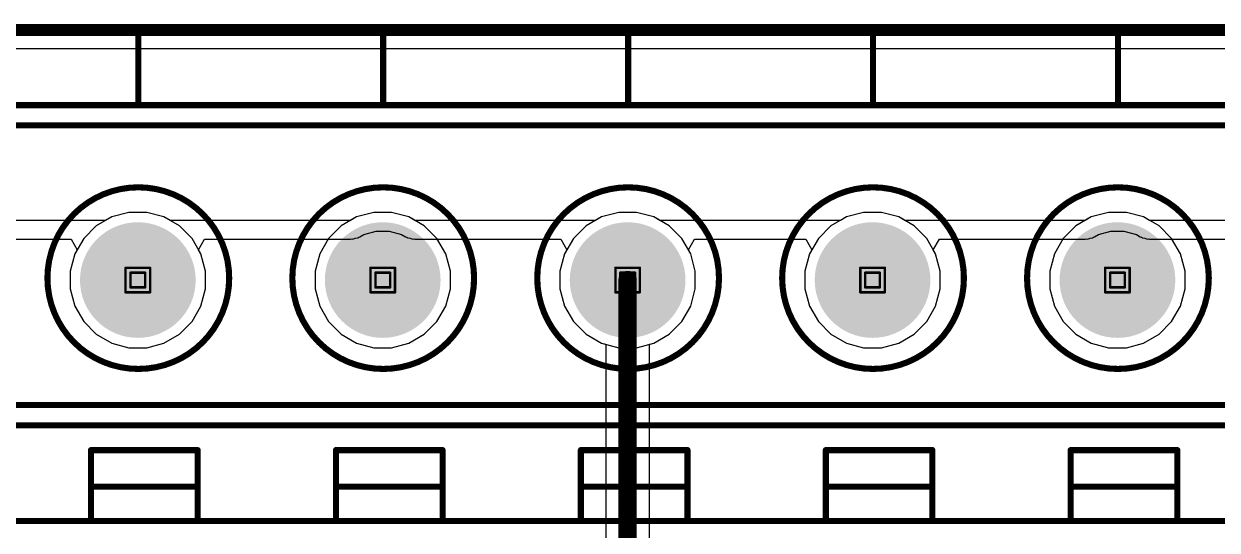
# Model space of a CAD drawing. Header units: inches. Extents: x -11 to 5379, y 0 to 5429.
# Drawn here: x 120.12 to 144.87, y 99.62 to 110.13 of the extents above; entities that cross this region are included whole.
import ezdxf

# ---------------------------------------------------------------- set-up
doc = ezdxf.new("R2010")
doc.units = ezdxf.units.IN
for name, color, linetype in [('Board Outline', 216, 'Continuous'), ('Bottom Layer', 5, 'Continuous'), ('Bottom Solder', 6, 'Continuous'), ('Drill Drawing', 1, 'Continuous'), ('GND', 16, 'Continuous'), ('Multi-Layer', 9, 'Continuous'), ('Pad Holes', 156, 'Continuous'), ('PWR', 76, 'Continuous'), ('Top Layer', 1, 'Continuous'), ('Top Overlay', 2, 'Continuous'), ('Top Solder', 216, 'Continuous')]:
    doc.layers.add(name, color=color, linetype=linetype)

# ---------------------------------------------------------------- blocks, each defined once
blk = doc.blocks.new('DB128V_5_08_12P_GN_S_73')
at = {"layer": 'Bottom Layer'}
h = blk.add_hatch(color=5, dxfattribs=at)
edge = h.paths.add_edge_path()
edge.add_arc((-17.78, 0), 1.15, 0, 360)
h = blk.add_hatch(color=5, dxfattribs=at)
edge = h.paths.add_edge_path()
edge.add_arc((-12.7, 0), 1.15, 0, 360)
h = blk.add_hatch(color=5, dxfattribs=at)
edge = h.paths.add_edge_path()
edge.add_arc((-7.62, 0), 1.15, 0, 360)
h = blk.add_hatch(color=5, dxfattribs=at)
edge = h.paths.add_edge_path()
edge.add_arc((-2.54, 0), 1.15, 0, 360)
h = blk.add_hatch(color=5, dxfattribs=at)
edge = h.paths.add_edge_path()
edge.add_arc((2.54, 0), 1.15, 0, 360)
at = {"layer": 'Bottom Solder'}
h = blk.add_hatch(color=6, dxfattribs=at)
edge = h.paths.add_edge_path()
edge.add_arc((-17.78, 0), 1.2, 0, 360)
h = blk.add_hatch(color=6, dxfattribs=at)
edge = h.paths.add_edge_path()
edge.add_arc((-12.7, 0), 1.2, 0, 360)
h = blk.add_hatch(color=6, dxfattribs=at)
edge = h.paths.add_edge_path()
edge.add_arc((-7.62, 0), 1.2, 0, 360)
h = blk.add_hatch(color=6, dxfattribs=at)
edge = h.paths.add_edge_path()
edge.add_arc((-2.54, 0), 1.2, 0, 360)
h = blk.add_hatch(color=6, dxfattribs=at)
edge = h.paths.add_edge_path()
edge.add_arc((2.54, 0), 1.2, 0, 360)
at = {"layer": 'GND'}
h = blk.add_hatch(color=16, dxfattribs=at)
edge = h.paths.add_edge_path()
edge.add_arc((-17.78, 0), 1.15, 0, 360)
h = blk.add_hatch(color=16, dxfattribs=at)
edge = h.paths.add_edge_path()
edge.add_arc((-12.7, 0), 1.15, 0, 360)
h = blk.add_hatch(color=16, dxfattribs=at)
edge = h.paths.add_edge_path()
edge.add_arc((-7.62, 0), 1.15, 0, 360)
h = blk.add_hatch(color=16, dxfattribs=at)
edge = h.paths.add_edge_path()
edge.add_arc((-2.54, 0), 1.15, 0, 360)
h = blk.add_hatch(color=16, dxfattribs=at)
edge = h.paths.add_edge_path()
edge.add_arc((2.54, 0), 1.15, 0, 360)
at = {"layer": 'Multi-Layer'}
h = blk.add_hatch(color=9, dxfattribs=at)
edge = h.paths.add_edge_path()
edge.add_arc((-17.78, 0), 1.15, 0, 360)
h = blk.add_hatch(color=9, dxfattribs=at)
edge = h.paths.add_edge_path()
edge.add_arc((-12.7, 0), 1.15, 0, 360)
h = blk.add_hatch(color=9, dxfattribs=at)
edge = h.paths.add_edge_path()
edge.add_arc((-7.62, 0), 1.15, 0, 360)
h = blk.add_hatch(color=9, dxfattribs=at)
edge = h.paths.add_edge_path()
edge.add_arc((-2.54, 0), 1.15, 0, 360)
h = blk.add_hatch(color=9, dxfattribs=at)
edge = h.paths.add_edge_path()
edge.add_arc((2.54, 0), 1.15, 0, 360)
at = {"layer": 'Pad Holes'}
h = blk.add_hatch(color=7, dxfattribs=at)
edge = h.paths.add_edge_path()
edge.add_arc((-17.78, 0), 0.75, 0, 360)
h = blk.add_hatch(color=7, dxfattribs=at)
edge = h.paths.add_edge_path()
edge.add_arc((-12.7, 0), 0.75, 0, 360)
h = blk.add_hatch(color=7, dxfattribs=at)
edge = h.paths.add_edge_path()
edge.add_arc((-7.62, 0), 0.75, 0, 360)
h = blk.add_hatch(color=7, dxfattribs=at)
edge = h.paths.add_edge_path()
edge.add_arc((-2.54, 0), 0.75, 0, 360)
h = blk.add_hatch(color=7, dxfattribs=at)
edge = h.paths.add_edge_path()
edge.add_arc((2.54, 0), 0.75, 0, 360)
at = {"layer": 'PWR'}
h = blk.add_hatch(color=76, dxfattribs=at)
edge = h.paths.add_edge_path()
edge.add_arc((-17.78, 0), 1.15, 0, 360)
h = blk.add_hatch(color=76, dxfattribs=at)
edge = h.paths.add_edge_path()
edge.add_arc((-12.7, 0), 1.15, 0, 360)
h = blk.add_hatch(color=76, dxfattribs=at)
edge = h.paths.add_edge_path()
edge.add_arc((-7.62, 0), 1.15, 0, 360)
h = blk.add_hatch(color=76, dxfattribs=at)
edge = h.paths.add_edge_path()
edge.add_arc((-2.54, 0), 1.15, 0, 360)
h = blk.add_hatch(color=76, dxfattribs=at)
edge = h.paths.add_edge_path()
edge.add_arc((2.54, 0), 1.15, 0, 360)
at = {"layer": 'Top Layer'}
h = blk.add_hatch(color=1, dxfattribs=at)
edge = h.paths.add_edge_path()
edge.add_arc((-17.78, 0), 1.15, 0, 360)
h = blk.add_hatch(color=1, dxfattribs=at)
edge = h.paths.add_edge_path()
edge.add_arc((-12.7, 0), 1.15, 0, 360)
h = blk.add_hatch(color=1, dxfattribs=at)
edge = h.paths.add_edge_path()
edge.add_arc((-7.62, 0), 1.15, 0, 360)
h = blk.add_hatch(color=1, dxfattribs=at)
edge = h.paths.add_edge_path()
edge.add_arc((-2.54, 0), 1.15, 0, 360)
h = blk.add_hatch(color=1, dxfattribs=at)
edge = h.paths.add_edge_path()
edge.add_arc((2.54, 0), 1.15, 0, 360)
at = {"layer": 'Top Solder'}
h = blk.add_hatch(color=216, dxfattribs=at)
edge = h.paths.add_edge_path()
edge.add_arc((-17.78, 0), 1.2, 0, 360)
h = blk.add_hatch(color=216, dxfattribs=at)
edge = h.paths.add_edge_path()
edge.add_arc((-12.7, 0), 1.2, 0, 360)
h = blk.add_hatch(color=216, dxfattribs=at)
edge = h.paths.add_edge_path()
edge.add_arc((-7.62, 0), 1.2, 0, 360)
h = blk.add_hatch(color=216, dxfattribs=at)
edge = h.paths.add_edge_path()
edge.add_arc((-2.54, 0), 1.2, 0, 360)
h = blk.add_hatch(color=216, dxfattribs=at)
edge = h.paths.add_edge_path()
edge.add_arc((2.54, 0), 1.2, 0, 360)
at = {"layer": 'Top Overlay'}
for points in [[(-30.48, 5.2, 0.127, 0.127, 0), (30.48, 5.2, 0.127, 0.127, 0)], [(-17.77, 3.632, 0.127, 0.127, 0), (-17.77, 5.19, 0.127, 0.127, 0)], [(-12.69, 3.632, 0.127, 0.127, 0), (-12.69, 5.19, 0.127, 0.127, 0)], [(-7.61, 3.632, 0.127, 0.127, 0), (-7.61, 5.19, 0.127, 0.127, 0)], [(-2.53, 3.632, 0.127, 0.127, 0), (-2.53, 5.19, 0.127, 0.127, 0)], [(2.55, 3.632, 0.127, 0.127, 0), (2.55, 5.19, 0.127, 0.127, 0)], [(-30.48, 3.631, 0.127, 0.127, 0), (30.48, 3.631, 0.127, 0.127, 0)], [(-30.48, 3.21, 0.127, 0.127, 0), (30.48, 3.21, 0.127, 0.127, 0)], [(-30.48, -2.593, 0.127, 0.127, 0), (0.44, -2.593, 0.127, 0.127, 0)], [(0.44, -2.593, 0.127, 0.127, 0), (30.44, -2.593, 0.127, 0.127, 0)], [(-30.48, -3.017, 0.127, 0.127, 0), (0.44, -3.017, 0.127, 0.127, 0)], [(0.44, -3.017, 0.127, 0.127, 0), (30.44, -3.017, 0.127, 0.127, 0)], [(-18.75, -3.53, 0.127, 0.127, 0), (-16.539, -3.53, 0.127, 0.127, 0)], [(-18.75, -5, 0.127, 0.127, 0), (-18.75, -3.53, 0.127, 0.127, 0)], [(-16.539, -5, 0.127, 0.127, 0), (-16.539, -3.53, 0.127, 0.127, 0)], [(-13.67, -3.53, 0.127, 0.127, 0), (-11.459, -3.53, 0.127, 0.127, 0)], [(-13.67, -5, 0.127, 0.127, 0), (-13.67, -3.53, 0.127, 0.127, 0)], [(-11.459, -5, 0.127, 0.127, 0), (-11.459, -3.53, 0.127, 0.127, 0)], [(-8.59, -3.53, 0.127, 0.127, 0), (-6.379, -3.53, 0.127, 0.127, 0)], [(-8.59, -5, 0.127, 0.127, 0), (-8.59, -3.53, 0.127, 0.127, 0)], [(-6.379, -5, 0.127, 0.127, 0), (-6.379, -3.53, 0.127, 0.127, 0)], [(-3.51, -3.53, 0.127, 0.127, 0), (-1.299, -3.53, 0.127, 0.127, 0)], [(-3.51, -5, 0.127, 0.127, 0), (-3.51, -3.53, 0.127, 0.127, 0)], [(-1.299, -5, 0.127, 0.127, 0), (-1.299, -3.53, 0.127, 0.127, 0)], [(1.57, -3.53, 0.127, 0.127, 0), (3.781, -3.53, 0.127, 0.127, 0)], [(1.57, -5, 0.127, 0.127, 0), (1.57, -3.53, 0.127, 0.127, 0)], [(3.781, -5, 0.127, 0.127, 0), (3.781, -3.53, 0.127, 0.127, 0)], [(-18.75, -4.287, 0.127, 0.127, 0), (-16.539, -4.287, 0.127, 0.127, 0)], [(-13.67, -4.287, 0.127, 0.127, 0), (-11.459, -4.287, 0.127, 0.127, 0)], [(-8.59, -4.287, 0.127, 0.127, 0), (-6.379, -4.287, 0.127, 0.127, 0)], [(-3.51, -4.287, 0.127, 0.127, 0), (-1.299, -4.287, 0.127, 0.127, 0)], [(1.57, -4.287, 0.127, 0.127, 0), (3.781, -4.287, 0.127, 0.127, 0)], [(-30.48, -5, 0.127, 0.127, 0), (30.48, -5, 0.127, 0.127, 0)]]:
    blk.add_lwpolyline(points, format="xyseb", dxfattribs=at)
for points in [[(-17.802, 5.19, 0.0635, 0.0635, 1), (-17.738, 5.19, 0.0635, 0.0635, 1)], [(-12.722, 5.19, 0.0635, 0.0635, 1), (-12.658, 5.19, 0.0635, 0.0635, 1)], [(-7.642, 5.19, 0.0635, 0.0635, 1), (-7.578, 5.19, 0.0635, 0.0635, 1)], [(-2.562, 5.19, 0.0635, 0.0635, 1), (-2.498, 5.19, 0.0635, 0.0635, 1)], [(2.518, 5.19, 0.0635, 0.0635, 1), (2.582, 5.19, 0.0635, 0.0635, 1)], [(-17.802, 3.632, 0.0635, 0.0635, 1), (-17.738, 3.632, 0.0635, 0.0635, 1)], [(-12.722, 3.632, 0.0635, 0.0635, 1), (-12.658, 3.632, 0.0635, 0.0635, 1)], [(-7.642, 3.632, 0.0635, 0.0635, 1), (-7.578, 3.632, 0.0635, 0.0635, 1)], [(-2.562, 3.632, 0.0635, 0.0635, 1), (-2.498, 3.632, 0.0635, 0.0635, 1)], [(2.518, 3.632, 0.0635, 0.0635, 1), (2.582, 3.632, 0.0635, 0.0635, 1)], [(-15.885, 0.04, 0.127, 0.127, 1), (-19.655, 0.04, 0.127, 0.127, 1)], [(-10.805, 0.04, 0.127, 0.127, 1), (-14.575, 0.04, 0.127, 0.127, 1)], [(-5.725, 0.04, 0.127, 0.127, 1), (-9.495, 0.04, 0.127, 0.127, 1)], [(-0.645, 0.04, 0.127, 0.127, 1), (-4.415, 0.04, 0.127, 0.127, 1)], [(4.435, 0.04, 0.127, 0.127, 1), (0.665, 0.04, 0.127, 0.127, 1)], [(-19.687, 0.04, 0.0635, 0.0635, 1), (-19.624, 0.04, 0.0635, 0.0635, 1)], [(-15.917, 0.04, 0.0635, 0.0635, 1), (-15.853, 0.04, 0.0635, 0.0635, 1)], [(-14.607, 0.04, 0.0635, 0.0635, 1), (-14.544, 0.04, 0.0635, 0.0635, 1)], [(-10.837, 0.04, 0.0635, 0.0635, 1), (-10.773, 0.04, 0.0635, 0.0635, 1)], [(-9.527, 0.04, 0.0635, 0.0635, 1), (-9.464, 0.04, 0.0635, 0.0635, 1)], [(-5.757, 0.04, 0.0635, 0.0635, 1), (-5.693, 0.04, 0.0635, 0.0635, 1)], [(-4.447, 0.04, 0.0635, 0.0635, 1), (-4.384, 0.04, 0.0635, 0.0635, 1)], [(-0.677, 0.04, 0.0635, 0.0635, 1), (-0.613, 0.04, 0.0635, 0.0635, 1)], [(0.633, 0.04, 0.0635, 0.0635, 1), (0.696, 0.04, 0.0635, 0.0635, 1)], [(4.403, 0.04, 0.0635, 0.0635, 1), (4.467, 0.04, 0.0635, 0.0635, 1)], [(0.408, -2.593, 0.0635, 0.0635, 1), (0.472, -2.593, 0.0635, 0.0635, 1)], [(0.408, -2.593, 0.0635, 0.0635, 1), (0.472, -2.593, 0.0635, 0.0635, 1)], [(0.408, -3.017, 0.0635, 0.0635, 1), (0.472, -3.017, 0.0635, 0.0635, 1)], [(0.408, -3.017, 0.0635, 0.0635, 1), (0.472, -3.017, 0.0635, 0.0635, 1)], [(-18.782, -3.53, 0.0635, 0.0635, 1), (-18.718, -3.53, 0.0635, 0.0635, 1)], [(-18.782, -3.53, 0.0635, 0.0635, 1), (-18.718, -3.53, 0.0635, 0.0635, 1)], [(-16.571, -3.53, 0.0635, 0.0635, 1), (-16.508, -3.53, 0.0635, 0.0635, 1)], [(-16.571, -3.53, 0.0635, 0.0635, 1), (-16.508, -3.53, 0.0635, 0.0635, 1)], [(-13.702, -3.53, 0.0635, 0.0635, 1), (-13.638, -3.53, 0.0635, 0.0635, 1)], [(-13.702, -3.53, 0.0635, 0.0635, 1), (-13.638, -3.53, 0.0635, 0.0635, 1)], [(-11.491, -3.53, 0.0635, 0.0635, 1), (-11.428, -3.53, 0.0635, 0.0635, 1)], [(-11.491, -3.53, 0.0635, 0.0635, 1), (-11.428, -3.53, 0.0635, 0.0635, 1)], [(-8.622, -3.53, 0.0635, 0.0635, 1), (-8.558, -3.53, 0.0635, 0.0635, 1)], [(-8.622, -3.53, 0.0635, 0.0635, 1), (-8.558, -3.53, 0.0635, 0.0635, 1)], [(-6.411, -3.53, 0.0635, 0.0635, 1), (-6.347, -3.53, 0.0635, 0.0635, 1)], [(-6.411, -3.53, 0.0635, 0.0635, 1), (-6.347, -3.53, 0.0635, 0.0635, 1)], [(-3.542, -3.53, 0.0635, 0.0635, 1), (-3.478, -3.53, 0.0635, 0.0635, 1)], [(-3.542, -3.53, 0.0635, 0.0635, 1), (-3.478, -3.53, 0.0635, 0.0635, 1)], [(-1.331, -3.53, 0.0635, 0.0635, 1), (-1.267, -3.53, 0.0635, 0.0635, 1)], [(-1.331, -3.53, 0.0635, 0.0635, 1), (-1.267, -3.53, 0.0635, 0.0635, 1)], [(1.538, -3.53, 0.0635, 0.0635, 1), (1.602, -3.53, 0.0635, 0.0635, 1)], [(1.538, -3.53, 0.0635, 0.0635, 1), (1.602, -3.53, 0.0635, 0.0635, 1)], [(3.749, -3.53, 0.0635, 0.0635, 1), (3.813, -3.53, 0.0635, 0.0635, 1)], [(3.749, -3.53, 0.0635, 0.0635, 1), (3.813, -3.53, 0.0635, 0.0635, 1)], [(-18.782, -4.287, 0.0635, 0.0635, 1), (-18.718, -4.287, 0.0635, 0.0635, 1)], [(-16.571, -4.287, 0.0635, 0.0635, 1), (-16.508, -4.287, 0.0635, 0.0635, 1)], [(-13.702, -4.287, 0.0635, 0.0635, 1), (-13.638, -4.287, 0.0635, 0.0635, 1)], [(-11.491, -4.287, 0.0635, 0.0635, 1), (-11.428, -4.287, 0.0635, 0.0635, 1)], [(-8.622, -4.287, 0.0635, 0.0635, 1), (-8.558, -4.287, 0.0635, 0.0635, 1)], [(-6.411, -4.287, 0.0635, 0.0635, 1), (-6.347, -4.287, 0.0635, 0.0635, 1)], [(-3.542, -4.287, 0.0635, 0.0635, 1), (-3.478, -4.287, 0.0635, 0.0635, 1)], [(-1.331, -4.287, 0.0635, 0.0635, 1), (-1.267, -4.287, 0.0635, 0.0635, 1)], [(1.538, -4.287, 0.0635, 0.0635, 1), (1.602, -4.287, 0.0635, 0.0635, 1)], [(3.749, -4.287, 0.0635, 0.0635, 1), (3.813, -4.287, 0.0635, 0.0635, 1)], [(-18.782, -5, 0.0635, 0.0635, 1), (-18.718, -5, 0.0635, 0.0635, 1)], [(-16.571, -5, 0.0635, 0.0635, 1), (-16.508, -5, 0.0635, 0.0635, 1)], [(-13.702, -5, 0.0635, 0.0635, 1), (-13.638, -5, 0.0635, 0.0635, 1)], [(-11.491, -5, 0.0635, 0.0635, 1), (-11.428, -5, 0.0635, 0.0635, 1)], [(-8.622, -5, 0.0635, 0.0635, 1), (-8.558, -5, 0.0635, 0.0635, 1)], [(-6.411, -5, 0.0635, 0.0635, 1), (-6.347, -5, 0.0635, 0.0635, 1)], [(-3.542, -5, 0.0635, 0.0635, 1), (-3.478, -5, 0.0635, 0.0635, 1)], [(-1.331, -5, 0.0635, 0.0635, 1), (-1.267, -5, 0.0635, 0.0635, 1)], [(1.538, -5, 0.0635, 0.0635, 1), (1.602, -5, 0.0635, 0.0635, 1)], [(3.749, -5, 0.0635, 0.0635, 1), (3.813, -5, 0.0635, 0.0635, 1)]]:
    blk.add_lwpolyline(points, format="xyseb", close=True, dxfattribs=at)

msp = doc.modelspace()

# ---------------------------------------------------------------- linework, layer by layer
at = {"layer": 'Board Outline'}
msp.add_lwpolyline([(0, 110, 0.254, 0.254, 0), (344, 110, 0.254, 0.254, 0)], format="xyseb", dxfattribs=at)
at = {"layer": 'Bottom Layer'}
for p, q in [((9.671, 109.612), (186.207, 109.612)), ((122.301, 106.213), (121.944, 106.118)), ((122.671, 106.213), (122.301, 106.213)), ((123.028, 106.118), (122.671, 106.213)), ((132.461, 106.213), (132.104, 106.118)), ((132.831, 106.213), (132.461, 106.213)), ((133.188, 106.118), (132.831, 106.213)), ((137.541, 106.213), (137.184, 106.118)), ((137.911, 106.213), (137.541, 106.213)), ((138.268, 106.118), (137.911, 106.213)), ((121.944, 106.118), (121.624, 105.933)), ((123.348, 105.933), (123.028, 106.118)), ((132.104, 106.118), (131.784, 105.933)), ((133.508, 105.933), (133.188, 106.118)), ((137.184, 106.118), (136.864, 105.933)), ((138.588, 105.933), (138.268, 106.118)), ((121.624, 105.933), (121.363, 105.671)), ((123.61, 105.671), (123.348, 105.933)), ((131.784, 105.933), (131.523, 105.671)), ((133.77, 105.671), (133.508, 105.933)), ((136.864, 105.933), (136.603, 105.671)), ((138.85, 105.671), (138.588, 105.933)), ((121.363, 105.671), (121.178, 105.351)), ((123.794, 105.351), (123.61, 105.671)), ((131.523, 105.671), (131.338, 105.351)), ((133.954, 105.351), (133.77, 105.671)), ((136.603, 105.671), (136.418, 105.351)), ((139.034, 105.351), (138.85, 105.671)), ((121.178, 105.351), (121.082, 104.994)), ((123.89, 104.994), (123.794, 105.351)), ((131.338, 105.351), (131.242, 104.994)), ((134.05, 104.994), (133.954, 105.351)), ((136.418, 105.351), (136.322, 104.994)), ((139.13, 104.994), (139.034, 105.351)), ((121.082, 104.994), (121.082, 104.624)), ((123.89, 104.624), (123.89, 104.994)), ((131.242, 104.994), (131.242, 104.624)), ((134.05, 104.624), (134.05, 104.994)), ((136.322, 104.994), (136.322, 104.624)), ((139.13, 104.624), (139.13, 104.994)), ((121.082, 104.624), (121.178, 104.267)), ((123.794, 104.267), (123.89, 104.624)), ((131.242, 104.624), (131.338, 104.267)), ((133.954, 104.267), (134.05, 104.624)), ((136.322, 104.624), (136.418, 104.267)), ((139.034, 104.267), (139.13, 104.624)), ((121.178, 104.267), (121.363, 103.947)), ((123.61, 103.947), (123.794, 104.267)), ((131.338, 104.267), (131.523, 103.947)), ((133.77, 103.947), (133.954, 104.267)), ((136.418, 104.267), (136.603, 103.947)), ((138.85, 103.947), (139.034, 104.267)), ((121.363, 103.947), (121.624, 103.686)), ((123.348, 103.686), (123.61, 103.947)), ((131.523, 103.947), (131.784, 103.686)), ((133.508, 103.686), (133.77, 103.947)), ((136.603, 103.947), (136.864, 103.686)), ((138.588, 103.686), (138.85, 103.947)), ((121.624, 103.686), (121.944, 103.501)), ((121.944, 103.501), (122.301, 103.405)), ((122.671, 103.405), (123.028, 103.501)), ((123.028, 103.501), (123.348, 103.686)), ((131.784, 103.686), (132.104, 103.501)), ((132.104, 103.501), (132.461, 103.405)), ((132.831, 103.405), (133.188, 103.501)), ((133.188, 103.501), (133.508, 103.686)), ((136.864, 103.686), (137.184, 103.501)), ((137.184, 103.501), (137.541, 103.405)), ((137.911, 103.405), (138.268, 103.501)), ((138.268, 103.501), (138.588, 103.686)), ((122.301, 103.405), (122.671, 103.405)), ((132.461, 103.405), (132.831, 103.405)), ((137.541, 103.405), (137.911, 103.405))]:
    msp.add_line(p, q, dxfattribs=at)
at = {"layer": 'Drill Drawing'}
for points in [[(122.232, 105.063, 0.0508, 0.0508, 0), (122.74, 105.063, 0.0508, 0.0508, 0)], [(122.232, 104.555, 0.0508, 0.0508, 0), (122.232, 105.063, 0.0508, 0.0508, 0)], [(122.334, 104.962, 0.0508, 0.0508, 0), (122.639, 104.962, 0.0508, 0.0508, 0)], [(122.334, 104.657, 0.0508, 0.0508, 0), (122.334, 104.962, 0.0508, 0.0508, 0)], [(122.639, 104.657, 0.0508, 0.0508, 0), (122.639, 104.962, 0.0508, 0.0508, 0)], [(122.74, 104.555, 0.0508, 0.0508, 0), (122.74, 105.063, 0.0508, 0.0508, 0)], [(127.312, 105.063, 0.0508, 0.0508, 0), (127.82, 105.063, 0.0508, 0.0508, 0)], [(127.312, 104.555, 0.0508, 0.0508, 0), (127.312, 105.063, 0.0508, 0.0508, 0)], [(127.414, 104.962, 0.0508, 0.0508, 0), (127.719, 104.962, 0.0508, 0.0508, 0)], [(127.414, 104.657, 0.0508, 0.0508, 0), (127.414, 104.962, 0.0508, 0.0508, 0)], [(127.719, 104.657, 0.0508, 0.0508, 0), (127.719, 104.962, 0.0508, 0.0508, 0)], [(127.82, 104.555, 0.0508, 0.0508, 0), (127.82, 105.063, 0.0508, 0.0508, 0)], [(132.392, 105.063, 0.0508, 0.0508, 0), (132.9, 105.063, 0.0508, 0.0508, 0)], [(132.392, 104.555, 0.0508, 0.0508, 0), (132.392, 105.063, 0.0508, 0.0508, 0)], [(132.494, 104.962, 0.0508, 0.0508, 0), (132.799, 104.962, 0.0508, 0.0508, 0)], [(132.494, 104.657, 0.0508, 0.0508, 0), (132.494, 104.962, 0.0508, 0.0508, 0)], [(132.799, 104.657, 0.0508, 0.0508, 0), (132.799, 104.962, 0.0508, 0.0508, 0)], [(132.9, 104.555, 0.0508, 0.0508, 0), (132.9, 105.063, 0.0508, 0.0508, 0)], [(137.472, 105.063, 0.0508, 0.0508, 0), (137.98, 105.063, 0.0508, 0.0508, 0)], [(137.472, 104.555, 0.0508, 0.0508, 0), (137.472, 105.063, 0.0508, 0.0508, 0)], [(137.574, 104.962, 0.0508, 0.0508, 0), (137.879, 104.962, 0.0508, 0.0508, 0)], [(137.574, 104.657, 0.0508, 0.0508, 0), (137.574, 104.962, 0.0508, 0.0508, 0)], [(137.879, 104.657, 0.0508, 0.0508, 0), (137.879, 104.962, 0.0508, 0.0508, 0)], [(137.98, 104.555, 0.0508, 0.0508, 0), (137.98, 105.063, 0.0508, 0.0508, 0)], [(142.552, 105.063, 0.0508, 0.0508, 0), (143.06, 105.063, 0.0508, 0.0508, 0)], [(142.552, 104.555, 0.0508, 0.0508, 0), (142.552, 105.063, 0.0508, 0.0508, 0)], [(142.654, 104.962, 0.0508, 0.0508, 0), (142.959, 104.962, 0.0508, 0.0508, 0)], [(142.654, 104.657, 0.0508, 0.0508, 0), (142.654, 104.962, 0.0508, 0.0508, 0)], [(142.959, 104.657, 0.0508, 0.0508, 0), (142.959, 104.962, 0.0508, 0.0508, 0)], [(143.06, 104.555, 0.0508, 0.0508, 0), (143.06, 105.063, 0.0508, 0.0508, 0)], [(122.232, 104.555, 0.0508, 0.0508, 0), (122.74, 104.555, 0.0508, 0.0508, 0)], [(122.334, 104.657, 0.0508, 0.0508, 0), (122.639, 104.657, 0.0508, 0.0508, 0)], [(127.312, 104.555, 0.0508, 0.0508, 0), (127.82, 104.555, 0.0508, 0.0508, 0)], [(127.414, 104.657, 0.0508, 0.0508, 0), (127.719, 104.657, 0.0508, 0.0508, 0)], [(132.392, 104.555, 0.0508, 0.0508, 0), (132.9, 104.555, 0.0508, 0.0508, 0)], [(132.494, 104.657, 0.0508, 0.0508, 0), (132.799, 104.657, 0.0508, 0.0508, 0)], [(137.472, 104.555, 0.0508, 0.0508, 0), (137.98, 104.555, 0.0508, 0.0508, 0)], [(137.574, 104.657, 0.0508, 0.0508, 0), (137.879, 104.657, 0.0508, 0.0508, 0)], [(142.552, 104.555, 0.0508, 0.0508, 0), (143.06, 104.555, 0.0508, 0.0508, 0)], [(142.654, 104.657, 0.0508, 0.0508, 0), (142.959, 104.657, 0.0508, 0.0508, 0)]]:
    msp.add_lwpolyline(points, format="xyseb", dxfattribs=at)
for points in [[(122.219, 105.063, 0.0254, 0.0254, 1), (122.245, 105.063, 0.0254, 0.0254, 1)], [(122.219, 105.063, 0.0254, 0.0254, 1), (122.245, 105.063, 0.0254, 0.0254, 1)], [(122.321, 104.962, 0.0254, 0.0254, 1), (122.346, 104.962, 0.0254, 0.0254, 1)], [(122.321, 104.962, 0.0254, 0.0254, 1), (122.346, 104.962, 0.0254, 0.0254, 1)], [(122.626, 104.962, 0.0254, 0.0254, 1), (122.651, 104.962, 0.0254, 0.0254, 1)], [(122.626, 104.962, 0.0254, 0.0254, 1), (122.651, 104.962, 0.0254, 0.0254, 1)], [(122.727, 105.063, 0.0254, 0.0254, 1), (122.753, 105.063, 0.0254, 0.0254, 1)], [(122.727, 105.063, 0.0254, 0.0254, 1), (122.753, 105.063, 0.0254, 0.0254, 1)], [(127.299, 105.063, 0.0254, 0.0254, 1), (127.325, 105.063, 0.0254, 0.0254, 1)], [(127.299, 105.063, 0.0254, 0.0254, 1), (127.325, 105.063, 0.0254, 0.0254, 1)], [(127.401, 104.962, 0.0254, 0.0254, 1), (127.426, 104.962, 0.0254, 0.0254, 1)], [(127.401, 104.962, 0.0254, 0.0254, 1), (127.426, 104.962, 0.0254, 0.0254, 1)], [(127.706, 104.962, 0.0254, 0.0254, 1), (127.731, 104.962, 0.0254, 0.0254, 1)], [(127.706, 104.962, 0.0254, 0.0254, 1), (127.731, 104.962, 0.0254, 0.0254, 1)], [(127.807, 105.063, 0.0254, 0.0254, 1), (127.833, 105.063, 0.0254, 0.0254, 1)], [(127.807, 105.063, 0.0254, 0.0254, 1), (127.833, 105.063, 0.0254, 0.0254, 1)], [(132.379, 105.063, 0.0254, 0.0254, 1), (132.405, 105.063, 0.0254, 0.0254, 1)], [(132.379, 105.063, 0.0254, 0.0254, 1), (132.405, 105.063, 0.0254, 0.0254, 1)], [(132.481, 104.962, 0.0254, 0.0254, 1), (132.506, 104.962, 0.0254, 0.0254, 1)], [(132.481, 104.962, 0.0254, 0.0254, 1), (132.506, 104.962, 0.0254, 0.0254, 1)], [(132.786, 104.962, 0.0254, 0.0254, 1), (132.811, 104.962, 0.0254, 0.0254, 1)], [(132.786, 104.962, 0.0254, 0.0254, 1), (132.811, 104.962, 0.0254, 0.0254, 1)], [(132.887, 105.063, 0.0254, 0.0254, 1), (132.913, 105.063, 0.0254, 0.0254, 1)], [(132.887, 105.063, 0.0254, 0.0254, 1), (132.913, 105.063, 0.0254, 0.0254, 1)], [(137.459, 105.063, 0.0254, 0.0254, 1), (137.485, 105.063, 0.0254, 0.0254, 1)], [(137.459, 105.063, 0.0254, 0.0254, 1), (137.485, 105.063, 0.0254, 0.0254, 1)], [(137.561, 104.962, 0.0254, 0.0254, 1), (137.586, 104.962, 0.0254, 0.0254, 1)], [(137.561, 104.962, 0.0254, 0.0254, 1), (137.586, 104.962, 0.0254, 0.0254, 1)], [(137.866, 104.962, 0.0254, 0.0254, 1), (137.891, 104.962, 0.0254, 0.0254, 1)], [(137.866, 104.962, 0.0254, 0.0254, 1), (137.891, 104.962, 0.0254, 0.0254, 1)], [(137.967, 105.063, 0.0254, 0.0254, 1), (137.993, 105.063, 0.0254, 0.0254, 1)], [(137.967, 105.063, 0.0254, 0.0254, 1), (137.993, 105.063, 0.0254, 0.0254, 1)], [(142.539, 105.063, 0.0254, 0.0254, 1), (142.565, 105.063, 0.0254, 0.0254, 1)], [(142.539, 105.063, 0.0254, 0.0254, 1), (142.565, 105.063, 0.0254, 0.0254, 1)], [(142.641, 104.962, 0.0254, 0.0254, 1), (142.666, 104.962, 0.0254, 0.0254, 1)], [(142.641, 104.962, 0.0254, 0.0254, 1), (142.666, 104.962, 0.0254, 0.0254, 1)], [(142.946, 104.962, 0.0254, 0.0254, 1), (142.971, 104.962, 0.0254, 0.0254, 1)], [(142.946, 104.962, 0.0254, 0.0254, 1), (142.971, 104.962, 0.0254, 0.0254, 1)], [(143.047, 105.063, 0.0254, 0.0254, 1), (143.073, 105.063, 0.0254, 0.0254, 1)], [(143.047, 105.063, 0.0254, 0.0254, 1), (143.073, 105.063, 0.0254, 0.0254, 1)], [(122.219, 104.555, 0.0254, 0.0254, 1), (122.245, 104.555, 0.0254, 0.0254, 1)], [(122.219, 104.555, 0.0254, 0.0254, 1), (122.245, 104.555, 0.0254, 0.0254, 1)], [(122.321, 104.657, 0.0254, 0.0254, 1), (122.346, 104.657, 0.0254, 0.0254, 1)], [(122.321, 104.657, 0.0254, 0.0254, 1), (122.346, 104.657, 0.0254, 0.0254, 1)], [(122.626, 104.657, 0.0254, 0.0254, 1), (122.651, 104.657, 0.0254, 0.0254, 1)], [(122.626, 104.657, 0.0254, 0.0254, 1), (122.651, 104.657, 0.0254, 0.0254, 1)], [(122.727, 104.555, 0.0254, 0.0254, 1), (122.753, 104.555, 0.0254, 0.0254, 1)], [(122.727, 104.555, 0.0254, 0.0254, 1), (122.753, 104.555, 0.0254, 0.0254, 1)], [(127.299, 104.555, 0.0254, 0.0254, 1), (127.325, 104.555, 0.0254, 0.0254, 1)], [(127.299, 104.555, 0.0254, 0.0254, 1), (127.325, 104.555, 0.0254, 0.0254, 1)], [(127.401, 104.657, 0.0254, 0.0254, 1), (127.426, 104.657, 0.0254, 0.0254, 1)], [(127.401, 104.657, 0.0254, 0.0254, 1), (127.426, 104.657, 0.0254, 0.0254, 1)], [(127.706, 104.657, 0.0254, 0.0254, 1), (127.731, 104.657, 0.0254, 0.0254, 1)], [(127.706, 104.657, 0.0254, 0.0254, 1), (127.731, 104.657, 0.0254, 0.0254, 1)], [(127.807, 104.555, 0.0254, 0.0254, 1), (127.833, 104.555, 0.0254, 0.0254, 1)], [(127.807, 104.555, 0.0254, 0.0254, 1), (127.833, 104.555, 0.0254, 0.0254, 1)], [(132.379, 104.555, 0.0254, 0.0254, 1), (132.405, 104.555, 0.0254, 0.0254, 1)], [(132.379, 104.555, 0.0254, 0.0254, 1), (132.405, 104.555, 0.0254, 0.0254, 1)], [(132.481, 104.657, 0.0254, 0.0254, 1), (132.506, 104.657, 0.0254, 0.0254, 1)], [(132.481, 104.657, 0.0254, 0.0254, 1), (132.506, 104.657, 0.0254, 0.0254, 1)], [(132.786, 104.657, 0.0254, 0.0254, 1), (132.811, 104.657, 0.0254, 0.0254, 1)], [(132.786, 104.657, 0.0254, 0.0254, 1), (132.811, 104.657, 0.0254, 0.0254, 1)], [(132.887, 104.555, 0.0254, 0.0254, 1), (132.913, 104.555, 0.0254, 0.0254, 1)], [(132.887, 104.555, 0.0254, 0.0254, 1), (132.913, 104.555, 0.0254, 0.0254, 1)], [(137.459, 104.555, 0.0254, 0.0254, 1), (137.485, 104.555, 0.0254, 0.0254, 1)], [(137.459, 104.555, 0.0254, 0.0254, 1), (137.485, 104.555, 0.0254, 0.0254, 1)], [(137.561, 104.657, 0.0254, 0.0254, 1), (137.586, 104.657, 0.0254, 0.0254, 1)], [(137.561, 104.657, 0.0254, 0.0254, 1), (137.586, 104.657, 0.0254, 0.0254, 1)], [(137.866, 104.657, 0.0254, 0.0254, 1), (137.891, 104.657, 0.0254, 0.0254, 1)], [(137.866, 104.657, 0.0254, 0.0254, 1), (137.891, 104.657, 0.0254, 0.0254, 1)], [(137.967, 104.555, 0.0254, 0.0254, 1), (137.993, 104.555, 0.0254, 0.0254, 1)], [(137.967, 104.555, 0.0254, 0.0254, 1), (137.993, 104.555, 0.0254, 0.0254, 1)], [(142.539, 104.555, 0.0254, 0.0254, 1), (142.565, 104.555, 0.0254, 0.0254, 1)], [(142.539, 104.555, 0.0254, 0.0254, 1), (142.565, 104.555, 0.0254, 0.0254, 1)], [(142.641, 104.657, 0.0254, 0.0254, 1), (142.666, 104.657, 0.0254, 0.0254, 1)], [(142.641, 104.657, 0.0254, 0.0254, 1), (142.666, 104.657, 0.0254, 0.0254, 1)], [(142.946, 104.657, 0.0254, 0.0254, 1), (142.971, 104.657, 0.0254, 0.0254, 1)], [(142.946, 104.657, 0.0254, 0.0254, 1), (142.971, 104.657, 0.0254, 0.0254, 1)], [(143.047, 104.555, 0.0254, 0.0254, 1), (143.073, 104.555, 0.0254, 0.0254, 1)], [(143.047, 104.555, 0.0254, 0.0254, 1), (143.073, 104.555, 0.0254, 0.0254, 1)]]:
    msp.add_lwpolyline(points, format="xyseb", close=True, dxfattribs=at)
at = {"layer": 'GND'}
for p, q in [((0.388, 109.612), (343.612, 109.612)), ((122.301, 106.213), (121.944, 106.118)), ((122.671, 106.213), (122.301, 106.213)), ((123.028, 106.118), (122.671, 106.213)), ((127.381, 106.213), (127.024, 106.118)), ((127.751, 106.213), (127.381, 106.213)), ((128.108, 106.118), (127.751, 106.213)), ((132.461, 106.213), (132.104, 106.118)), ((132.831, 106.213), (132.461, 106.213)), ((133.188, 106.118), (132.831, 106.213)), ((137.541, 106.213), (137.184, 106.118)), ((137.911, 106.213), (137.541, 106.213)), ((138.268, 106.118), (137.911, 106.213)), ((142.621, 106.213), (142.264, 106.118)), ((142.991, 106.213), (142.621, 106.213)), ((143.348, 106.118), (142.991, 106.213)), ((121.818, 106.045), (118.074, 106.045)), ((121.944, 106.118), (121.818, 106.045)), ((123.154, 106.045), (123.028, 106.118)), ((126.898, 106.045), (123.154, 106.045)), ((127.024, 106.118), (126.898, 106.045)), ((128.234, 106.045), (128.108, 106.118)), ((131.978, 106.045), (128.234, 106.045)), ((132.104, 106.118), (131.978, 106.045)), ((133.314, 106.045), (133.188, 106.118)), ((137.058, 106.045), (133.314, 106.045)), ((137.184, 106.118), (137.058, 106.045)), ((138.394, 106.045), (138.268, 106.118)), ((142.138, 106.045), (138.394, 106.045)), ((142.264, 106.118), (142.138, 106.045)), ((143.474, 106.045), (143.348, 106.118)), ((147.218, 106.045), (143.474, 106.045)), ((127.047, 105.686), (127.068, 105.7)), ((127.068, 105.7), (127.093, 105.709)), ((127.093, 105.709), (127.174, 105.756)), ((127.174, 105.756), (127.432, 105.825)), ((127.432, 105.825), (127.7, 105.825)), ((127.7, 105.825), (127.958, 105.756)), ((127.958, 105.756), (128.04, 105.709)), ((128.04, 105.709), (128.064, 105.7)), ((128.064, 105.7), (128.085, 105.686)), ((142.287, 105.686), (142.308, 105.7)), ((142.308, 105.7), (142.333, 105.709)), ((142.333, 105.709), (142.414, 105.756)), ((142.414, 105.756), (142.672, 105.825)), ((142.672, 105.825), (142.94, 105.825)), ((142.94, 105.825), (143.198, 105.756)), ((143.198, 105.756), (143.28, 105.709)), ((143.28, 105.709), (143.304, 105.7)), ((143.304, 105.7), (143.325, 105.686)), ((118.792, 105.657), (121.1, 105.657)), ((121.1, 105.657), (121.227, 105.437)), ((123.745, 105.437), (123.872, 105.657)), ((123.872, 105.657), (126.898, 105.657)), ((126.898, 105.657), (126.924, 105.662)), ((126.924, 105.662), (126.949, 105.66)), ((126.949, 105.66), (126.997, 105.676)), ((126.997, 105.676), (127.047, 105.686)), ((128.085, 105.686), (128.135, 105.676)), ((128.135, 105.676), (128.183, 105.66)), ((128.183, 105.66), (128.209, 105.662)), ((128.209, 105.662), (128.234, 105.657)), ((128.234, 105.657), (131.26, 105.657)), ((131.26, 105.657), (131.387, 105.437)), ((133.905, 105.437), (134.032, 105.657)), ((134.032, 105.657), (136.34, 105.657)), ((136.34, 105.657), (136.467, 105.437)), ((138.985, 105.437), (139.112, 105.657)), ((139.112, 105.657), (142.138, 105.657)), ((142.138, 105.657), (142.164, 105.662)), ((142.164, 105.662), (142.189, 105.66)), ((142.189, 105.66), (142.237, 105.676)), ((142.237, 105.676), (142.287, 105.686)), ((143.325, 105.686), (143.375, 105.676)), ((143.375, 105.676), (143.423, 105.66)), ((143.423, 105.66), (143.449, 105.662)), ((143.449, 105.662), (143.474, 105.657)), ((143.474, 105.657), (146.5, 105.657)), ((121.178, 105.351), (121.082, 104.994)), ((121.227, 105.437), (121.178, 105.351)), ((123.794, 105.351), (123.745, 105.437)), ((123.89, 104.994), (123.794, 105.351)), ((131.338, 105.351), (131.242, 104.994)), ((131.387, 105.437), (131.338, 105.351)), ((133.954, 105.351), (133.905, 105.437)), ((134.05, 104.994), (133.954, 105.351)), ((136.418, 105.351), (136.322, 104.994)), ((136.467, 105.437), (136.418, 105.351)), ((139.034, 105.351), (138.985, 105.437)), ((139.13, 104.994), (139.034, 105.351)), ((121.082, 104.994), (121.082, 104.624)), ((123.89, 104.624), (123.89, 104.994)), ((131.242, 104.994), (131.242, 104.624)), ((134.05, 104.624), (134.05, 104.994)), ((136.322, 104.994), (136.322, 104.624)), ((139.13, 104.624), (139.13, 104.994)), ((121.082, 104.624), (121.178, 104.267)), ((123.794, 104.267), (123.89, 104.624)), ((131.242, 104.624), (131.338, 104.267)), ((133.954, 104.267), (134.05, 104.624)), ((136.322, 104.624), (136.418, 104.267)), ((139.034, 104.267), (139.13, 104.624)), ((121.178, 104.267), (121.363, 103.947)), ((123.61, 103.947), (123.794, 104.267)), ((131.338, 104.267), (131.523, 103.947)), ((133.77, 103.947), (133.954, 104.267)), ((136.418, 104.267), (136.603, 103.947)), ((138.85, 103.947), (139.034, 104.267)), ((121.363, 103.947), (121.624, 103.686)), ((123.348, 103.686), (123.61, 103.947)), ((131.523, 103.947), (131.784, 103.686)), ((133.508, 103.686), (133.77, 103.947)), ((136.603, 103.947), (136.864, 103.686)), ((138.588, 103.686), (138.85, 103.947)), ((121.624, 103.686), (121.944, 103.501)), ((121.944, 103.501), (122.301, 103.405)), ((122.671, 103.405), (123.028, 103.501)), ((123.028, 103.501), (123.348, 103.686)), ((131.784, 103.686), (132.104, 103.501)), ((132.104, 103.501), (132.461, 103.405)), ((132.831, 103.405), (133.188, 103.501)), ((133.188, 103.501), (133.508, 103.686)), ((136.864, 103.686), (137.184, 103.501)), ((137.184, 103.501), (137.541, 103.405)), ((137.911, 103.405), (138.268, 103.501)), ((138.268, 103.501), (138.588, 103.686)), ((122.301, 103.405), (122.671, 103.405)), ((132.461, 103.405), (132.831, 103.405)), ((137.541, 103.405), (137.911, 103.405))]:
    msp.add_line(p, q, dxfattribs=at)
at = {"layer": 'PWR'}
for p, q in [((0.388, 109.612), (206.578, 109.612)), ((127.381, 106.213), (127.024, 106.118)), ((127.751, 106.213), (127.381, 106.213)), ((128.108, 106.118), (127.751, 106.213)), ((132.461, 106.213), (132.104, 106.118)), ((132.831, 106.213), (132.461, 106.213)), ((133.188, 106.118), (132.831, 106.213)), ((142.621, 106.213), (142.264, 106.118)), ((142.991, 106.213), (142.621, 106.213)), ((143.348, 106.118), (142.991, 106.213)), ((127.024, 106.118), (126.704, 105.933)), ((128.428, 105.933), (128.108, 106.118)), ((132.104, 106.118), (131.784, 105.933)), ((133.508, 105.933), (133.188, 106.118)), ((142.264, 106.118), (141.944, 105.933)), ((143.668, 105.933), (143.348, 106.118)), ((126.704, 105.933), (126.443, 105.671)), ((128.69, 105.671), (128.428, 105.933)), ((131.784, 105.933), (131.523, 105.671)), ((133.77, 105.671), (133.508, 105.933)), ((141.944, 105.933), (141.683, 105.671)), ((143.93, 105.671), (143.668, 105.933)), ((126.443, 105.671), (126.258, 105.351)), ((128.874, 105.351), (128.69, 105.671)), ((131.523, 105.671), (131.338, 105.351)), ((133.954, 105.351), (133.77, 105.671)), ((141.683, 105.671), (141.498, 105.351)), ((144.114, 105.351), (143.93, 105.671)), ((126.258, 105.351), (126.162, 104.994)), ((128.97, 104.994), (128.874, 105.351)), ((131.338, 105.351), (131.242, 104.994)), ((134.05, 104.994), (133.954, 105.351)), ((141.498, 105.351), (141.402, 104.994)), ((144.21, 104.994), (144.114, 105.351)), ((126.162, 104.994), (126.162, 104.624)), ((128.97, 104.624), (128.97, 104.994)), ((131.242, 104.994), (131.242, 104.624)), ((134.05, 104.624), (134.05, 104.994)), ((141.402, 104.994), (141.402, 104.624)), ((144.21, 104.624), (144.21, 104.994)), ((126.162, 104.624), (126.258, 104.267)), ((128.874, 104.267), (128.97, 104.624)), ((131.242, 104.624), (131.338, 104.267)), ((133.954, 104.267), (134.05, 104.624)), ((141.402, 104.624), (141.498, 104.267)), ((144.114, 104.267), (144.21, 104.624)), ((126.258, 104.267), (126.443, 103.947)), ((128.69, 103.947), (128.874, 104.267)), ((131.338, 104.267), (131.523, 103.947)), ((133.77, 103.947), (133.954, 104.267)), ((141.498, 104.267), (141.683, 103.947)), ((143.93, 103.947), (144.114, 104.267)), ((126.443, 103.947), (126.704, 103.686)), ((128.428, 103.686), (128.69, 103.947)), ((131.523, 103.947), (131.784, 103.686)), ((133.508, 103.686), (133.77, 103.947)), ((141.683, 103.947), (141.944, 103.686)), ((143.668, 103.686), (143.93, 103.947)), ((126.704, 103.686), (127.024, 103.501)), ((127.024, 103.501), (127.381, 103.405)), ((127.751, 103.405), (128.108, 103.501)), ((128.108, 103.501), (128.428, 103.686)), ((131.784, 103.686), (132.104, 103.501)), ((132.104, 103.501), (132.461, 103.405)), ((132.831, 103.405), (133.188, 103.501)), ((133.188, 103.501), (133.508, 103.686)), ((141.944, 103.686), (142.264, 103.501)), ((142.264, 103.501), (142.621, 103.405)), ((142.991, 103.405), (143.348, 103.501)), ((143.348, 103.501), (143.668, 103.686)), ((127.381, 103.405), (127.751, 103.405)), ((132.461, 103.405), (132.831, 103.405)), ((142.621, 103.405), (142.991, 103.405))]:
    msp.add_line(p, q, dxfattribs=at)
at = {"layer": 'Top Layer'}
for p, q in [((9.671, 109.612), (186.207, 109.612)), ((122.301, 106.213), (121.944, 106.118)), ((122.671, 106.213), (122.301, 106.213)), ((123.028, 106.118), (122.671, 106.213)), ((132.461, 106.213), (132.104, 106.118)), ((132.831, 106.213), (132.461, 106.213)), ((133.188, 106.118), (132.831, 106.213)), ((137.541, 106.213), (137.184, 106.118)), ((137.911, 106.213), (137.541, 106.213)), ((138.268, 106.118), (137.911, 106.213)), ((121.944, 106.118), (121.624, 105.933)), ((123.348, 105.933), (123.028, 106.118)), ((132.104, 106.118), (131.784, 105.933)), ((133.508, 105.933), (133.188, 106.118)), ((137.184, 106.118), (136.864, 105.933)), ((138.588, 105.933), (138.268, 106.118)), ((121.624, 105.933), (121.363, 105.671)), ((123.61, 105.671), (123.348, 105.933)), ((131.784, 105.933), (131.523, 105.671)), ((133.77, 105.671), (133.508, 105.933)), ((136.864, 105.933), (136.603, 105.671)), ((138.85, 105.671), (138.588, 105.933)), ((121.363, 105.671), (121.178, 105.351)), ((123.794, 105.351), (123.61, 105.671)), ((131.523, 105.671), (131.338, 105.351)), ((133.954, 105.351), (133.77, 105.671)), ((136.603, 105.671), (136.418, 105.351)), ((139.034, 105.351), (138.85, 105.671)), ((121.178, 105.351), (121.082, 104.994)), ((123.89, 104.994), (123.794, 105.351)), ((131.338, 105.351), (131.242, 104.994)), ((134.05, 104.994), (133.954, 105.351)), ((136.418, 105.351), (136.322, 104.994)), ((139.13, 104.994), (139.034, 105.351)), ((121.082, 104.994), (121.082, 104.624)), ((123.89, 104.624), (123.89, 104.994)), ((131.242, 104.994), (131.242, 104.624)), ((134.05, 104.624), (134.05, 104.994)), ((136.322, 104.994), (136.322, 104.624)), ((139.13, 104.624), (139.13, 104.994)), ((121.082, 104.624), (121.178, 104.267)), ((123.794, 104.267), (123.89, 104.624)), ((131.242, 104.624), (131.338, 104.267)), ((133.954, 104.267), (134.05, 104.624)), ((136.322, 104.624), (136.418, 104.267)), ((139.034, 104.267), (139.13, 104.624)), ((121.178, 104.267), (121.363, 103.947)), ((123.61, 103.947), (123.794, 104.267)), ((131.338, 104.267), (131.523, 103.947)), ((133.77, 103.947), (133.954, 104.267)), ((136.418, 104.267), (136.603, 103.947)), ((138.85, 103.947), (139.034, 104.267)), ((121.363, 103.947), (121.624, 103.686)), ((123.348, 103.686), (123.61, 103.947)), ((131.523, 103.947), (131.784, 103.686)), ((133.508, 103.686), (133.77, 103.947)), ((136.603, 103.947), (136.864, 103.686)), ((138.588, 103.686), (138.85, 103.947)), ((121.624, 103.686), (121.944, 103.501)), ((121.944, 103.501), (122.301, 103.405)), ((122.671, 103.405), (123.028, 103.501)), ((123.028, 103.501), (123.348, 103.686)), ((131.784, 103.686), (132.104, 103.501)), ((132.104, 103.501), (132.193, 103.477)), ((132.193, 103.477), (132.193, 94.306)), ((133.099, 103.477), (133.188, 103.501)), ((133.099, 94.306), (133.099, 103.477)), ((133.188, 103.501), (133.508, 103.686)), ((136.864, 103.686), (137.184, 103.501)), ((137.184, 103.501), (137.541, 103.405)), ((137.911, 103.405), (138.268, 103.501)), ((138.268, 103.501), (138.588, 103.686)), ((122.301, 103.405), (122.671, 103.405)), ((137.541, 103.405), (137.911, 103.405))]:
    msp.add_line(p, q, dxfattribs=at)
msp.add_lwpolyline([(132.646, 93.608, 0.381, 0.381, 0), (132.646, 104.809, 0.381, 0.381, 0)], format="xyseb", dxfattribs=at)
msp.add_lwpolyline([(132.551, 104.809, 0.191, 0.191, 1), (132.741, 104.809, 0.191, 0.191, 1)], format="xyseb", close=True, dxfattribs=at)

# ---------------------------------------------------------------- block references
msp.add_blockref('DB128V_5_08_12P_GN_S_73', (140.266, 104.809))

doc.saveas('drawing.dxf')
